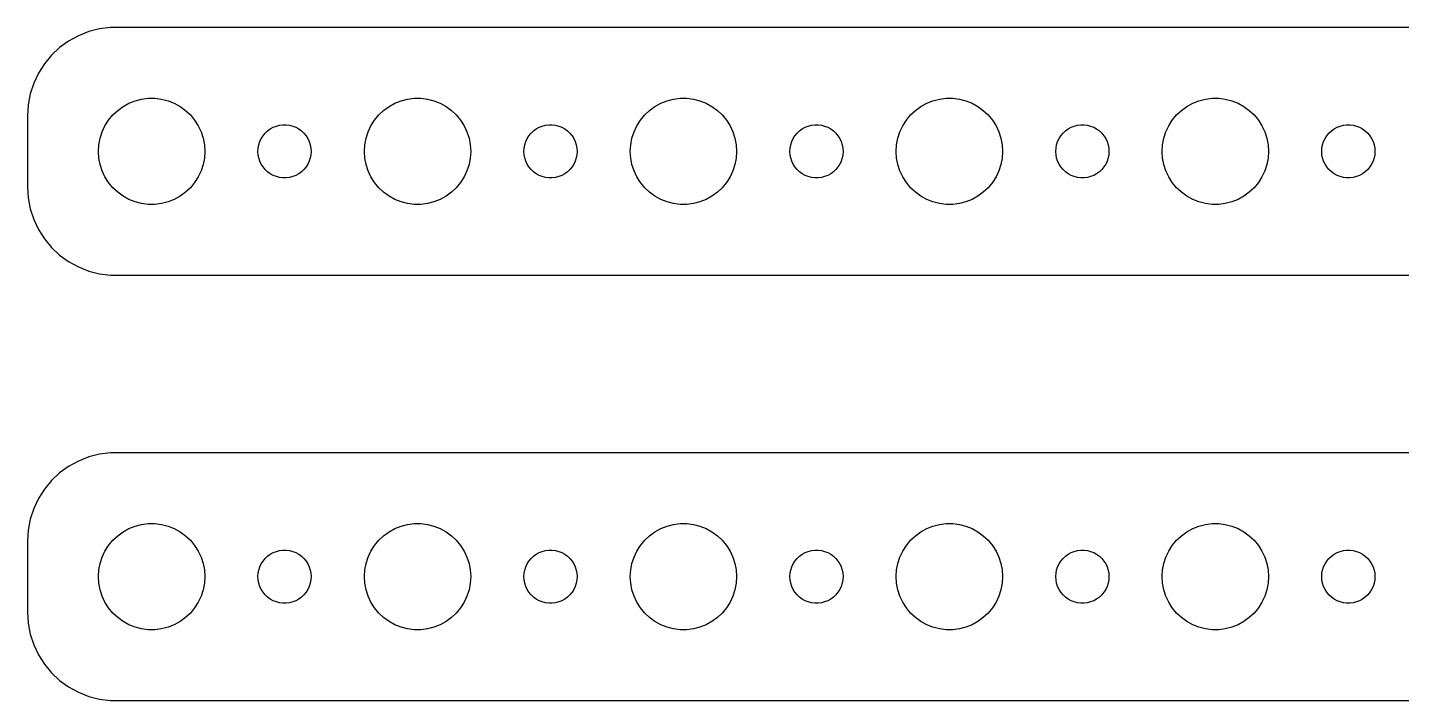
# Model space of a CAD drawing. Header units: metres. Extents: x -82 to 82, y 65 to 151.
# Drawn here: x -82 to -4.5, y 65 to 103 of the extents above; entities that cross this region are included whole.
import ezdxf

# ---------------------------------------------------------------- set-up
doc = ezdxf.new("R2010")
doc.units = ezdxf.units.M

msp = doc.modelspace()

# ---------------------------------------------------------------- linework, layer by layer
for p, q in [((-79.1289, 102.524), (-79.6791, 102.222)), ((-78.5451, 102.755), (-79.1289, 102.524)), ((-77.9369, 102.911), (-78.5451, 102.755)), ((-77.3139, 102.99), (-77.9369, 102.911)), ((77.3139, 102.99), (-77.3139, 102.99)), ((-80.1871, 101.853), (-80.6448, 101.423)), ((-79.6791, 102.222), (-80.1871, 101.853)), ((-81.0451, 100.939), (-81.3815, 100.409)), ((-80.6448, 101.423), (-81.0451, 100.939)), ((-81.3815, 100.409), (-81.6489, 99.8406)), ((-81.8429, 99.2434), (-81.9606, 98.6267)), ((-81.6489, 99.8406), (-81.8429, 99.2434)), ((-81.9606, 98.6267), (-82, 98)), ((-76.9123, 98.3115), (-76.6075, 98.533)), ((-76.6075, 98.533), (-76.2773, 98.7145)), ((-76.2773, 98.7145), (-75.927, 98.8532)), ((-75.927, 98.8532), (-75.5621, 98.9469)), ((-75.5621, 98.9469), (-75.1884, 98.9941)), ((-75.1884, 98.9941), (-74.8116, 98.9941)), ((-74.8116, 98.9941), (-74.4379, 98.9469)), ((-74.4379, 98.9469), (-74.073, 98.8532)), ((-74.073, 98.8532), (-73.7227, 98.7145)), ((-73.7227, 98.7145), (-73.3925, 98.533)), ((-73.3925, 98.533), (-73.0877, 98.3115)), ((-61.9123, 98.3115), (-61.6075, 98.533)), ((-61.6075, 98.533), (-61.2773, 98.7145)), ((-61.2773, 98.7145), (-60.927, 98.8532)), ((-60.927, 98.8532), (-60.5621, 98.9469)), ((-60.5621, 98.9469), (-60.1884, 98.9941)), ((-60.1884, 98.9941), (-59.8116, 98.9941)), ((-59.8116, 98.9941), (-59.4379, 98.9469)), ((-59.4379, 98.9469), (-59.0729, 98.8532)), ((-59.0729, 98.8532), (-58.7227, 98.7145)), ((-58.7227, 98.7145), (-58.3925, 98.533)), ((-58.3925, 98.533), (-58.0877, 98.3115)), ((-46.9123, 98.3115), (-46.6075, 98.533)), ((-46.6075, 98.533), (-46.2773, 98.7145)), ((-46.2773, 98.7145), (-45.927, 98.8532)), ((-45.927, 98.8532), (-45.5621, 98.9469)), ((-45.5621, 98.9469), (-45.1884, 98.9941)), ((-45.1884, 98.9941), (-44.8116, 98.9941)), ((-44.8116, 98.9941), (-44.4379, 98.9469)), ((-44.4379, 98.9469), (-44.0729, 98.8532)), ((-44.0729, 98.8532), (-43.7227, 98.7145)), ((-43.7227, 98.7145), (-43.3925, 98.533)), ((-43.3925, 98.533), (-43.0877, 98.3115)), ((-31.9123, 98.3115), (-31.6075, 98.533)), ((-31.6075, 98.533), (-31.2773, 98.7145)), ((-31.2773, 98.7145), (-30.927, 98.8532)), ((-30.927, 98.8532), (-30.5621, 98.9469)), ((-30.5621, 98.9469), (-30.1884, 98.9941)), ((-30.1884, 98.9941), (-29.8116, 98.9941)), ((-29.8116, 98.9941), (-29.4379, 98.9469)), ((-29.4379, 98.9469), (-29.0729, 98.8532)), ((-29.0729, 98.8532), (-28.7227, 98.7145)), ((-28.7227, 98.7145), (-28.3925, 98.533)), ((-28.3925, 98.533), (-28.0877, 98.3115)), ((-16.9123, 98.3115), (-16.6075, 98.533)), ((-16.6075, 98.533), (-16.2773, 98.7145)), ((-16.2773, 98.7145), (-15.927, 98.8532)), ((-15.927, 98.8532), (-15.5621, 98.9469)), ((-15.5621, 98.9469), (-15.1884, 98.9941)), ((-15.1884, 98.9941), (-14.8116, 98.9941)), ((-14.8116, 98.9941), (-14.4379, 98.9469)), ((-14.4379, 98.9469), (-14.0729, 98.8532)), ((-14.0729, 98.8532), (-13.7227, 98.7145)), ((-13.7227, 98.7145), (-13.3925, 98.533)), ((-13.3925, 98.533), (-13.0877, 98.3115)), ((-82, 98), (-82, 94)), ((-77.6289, 97.4453), (-77.427, 97.7634)), ((-77.427, 97.7634), (-77.1869, 98.0536)), ((-77.1869, 98.0536), (-76.9123, 98.3115)), ((-73.0877, 98.3115), (-72.8131, 98.0536)), ((-72.8131, 98.0536), (-72.573, 97.7634)), ((-72.573, 97.7634), (-72.3711, 97.4453)), ((-62.6289, 97.4453), (-62.427, 97.7634)), ((-62.427, 97.7634), (-62.1869, 98.0536)), ((-62.1869, 98.0536), (-61.9123, 98.3115)), ((-58.0877, 98.3115), (-57.8131, 98.0536)), ((-57.8131, 98.0536), (-57.5729, 97.7634)), ((-57.5729, 97.7634), (-57.3711, 97.4453)), ((-47.6289, 97.4453), (-47.427, 97.7634)), ((-47.427, 97.7634), (-47.1869, 98.0536)), ((-47.1869, 98.0536), (-46.9123, 98.3115)), ((-43.0877, 98.3115), (-42.8131, 98.0536)), ((-42.8131, 98.0536), (-42.5729, 97.7634)), ((-42.5729, 97.7634), (-42.3711, 97.4453)), ((-32.6289, 97.4453), (-32.427, 97.7634)), ((-32.427, 97.7634), (-32.1869, 98.0536)), ((-32.1869, 98.0536), (-31.9123, 98.3115)), ((-28.0877, 98.3115), (-27.8131, 98.0536)), ((-27.8131, 98.0536), (-27.5729, 97.7634)), ((-27.5729, 97.7634), (-27.3711, 97.4453)), ((-17.6289, 97.4453), (-17.427, 97.7634)), ((-17.427, 97.7634), (-17.1869, 98.0536)), ((-17.1869, 98.0536), (-16.9123, 98.3115)), ((-13.0877, 98.3115), (-12.8131, 98.0536)), ((-12.8131, 98.0536), (-12.5729, 97.7634)), ((-12.5729, 97.7634), (-12.3711, 97.4453)), ((-77.9057, 96.7461), (-77.7893, 97.1044)), ((-77.7893, 97.1044), (-77.6289, 97.4453)), ((-72.3711, 97.4453), (-72.2107, 97.1044)), ((-72.2107, 97.1044), (-72.0943, 96.7461)), ((-68.8145, 96.7226), (-68.7135, 96.8817)), ((-68.7135, 96.8817), (-68.5934, 97.0268)), ((-68.5934, 97.0268), (-68.4561, 97.1558)), ((-68.4561, 97.1558), (-68.3037, 97.2665)), ((-68.3037, 97.2665), (-68.1387, 97.3572)), ((-68.1387, 97.3572), (-67.9635, 97.4266)), ((-67.9635, 97.4266), (-67.7811, 97.4734)), ((-67.7811, 97.4734), (-67.5942, 97.497)), ((-67.5942, 97.497), (-67.4058, 97.497)), ((-67.4058, 97.497), (-67.2189, 97.4734)), ((-67.2189, 97.4734), (-67.0365, 97.4266)), ((-67.0365, 97.4266), (-66.8613, 97.3572)), ((-66.8613, 97.3572), (-66.6963, 97.2665)), ((-66.6963, 97.2665), (-66.5439, 97.1558)), ((-66.5439, 97.1558), (-66.4065, 97.0268)), ((-66.4065, 97.0268), (-66.2865, 96.8817)), ((-66.2865, 96.8817), (-66.1855, 96.7226)), ((-62.9057, 96.7461), (-62.7893, 97.1044)), ((-62.7893, 97.1044), (-62.6289, 97.4453)), ((-57.3711, 97.4453), (-57.2107, 97.1044)), ((-57.2107, 97.1044), (-57.0942, 96.7461)), ((-53.8145, 96.7226), (-53.7135, 96.8817)), ((-53.7135, 96.8817), (-53.5934, 97.0268)), ((-53.5934, 97.0268), (-53.4561, 97.1558)), ((-53.4561, 97.1558), (-53.3037, 97.2665)), ((-53.3037, 97.2665), (-53.1387, 97.3572)), ((-53.1387, 97.3572), (-52.9635, 97.4266)), ((-52.9635, 97.4266), (-52.7811, 97.4734)), ((-52.7811, 97.4734), (-52.5942, 97.497)), ((-52.5942, 97.497), (-52.4058, 97.497)), ((-52.4058, 97.497), (-52.2189, 97.4734)), ((-52.2189, 97.4734), (-52.0365, 97.4266)), ((-52.0365, 97.4266), (-51.8613, 97.3572)), ((-51.8613, 97.3572), (-51.6963, 97.2665)), ((-51.6963, 97.2665), (-51.5439, 97.1558)), ((-51.5439, 97.1558), (-51.4065, 97.0268)), ((-51.4065, 97.0268), (-51.2865, 96.8817)), ((-51.2865, 96.8817), (-51.1855, 96.7226)), ((-47.9057, 96.7461), (-47.7893, 97.1044)), ((-47.7893, 97.1044), (-47.6289, 97.4453)), ((-42.3711, 97.4453), (-42.2107, 97.1044)), ((-42.2107, 97.1044), (-42.0942, 96.7461)), ((-38.8145, 96.7226), (-38.7135, 96.8817)), ((-38.7135, 96.8817), (-38.5934, 97.0268)), ((-38.5934, 97.0268), (-38.4561, 97.1558)), ((-38.4561, 97.1558), (-38.3037, 97.2665)), ((-38.3037, 97.2665), (-38.1387, 97.3572)), ((-38.1387, 97.3572), (-37.9635, 97.4266)), ((-37.9635, 97.4266), (-37.7811, 97.4734)), ((-37.7811, 97.4734), (-37.5942, 97.497)), ((-37.5942, 97.497), (-37.4058, 97.497)), ((-37.4058, 97.497), (-37.2189, 97.4734)), ((-37.2189, 97.4734), (-37.0365, 97.4266)), ((-37.0365, 97.4266), (-36.8613, 97.3572)), ((-36.8613, 97.3572), (-36.6963, 97.2665)), ((-36.6963, 97.2665), (-36.5439, 97.1558)), ((-36.5439, 97.1558), (-36.4065, 97.0268)), ((-36.4065, 97.0268), (-36.2865, 96.8817)), ((-36.2865, 96.8817), (-36.1855, 96.7226)), ((-32.9057, 96.7461), (-32.7893, 97.1044)), ((-32.7893, 97.1044), (-32.6289, 97.4453)), ((-27.3711, 97.4453), (-27.2107, 97.1044)), ((-27.2107, 97.1044), (-27.0942, 96.7461)), ((-23.8145, 96.7226), (-23.7135, 96.8817)), ((-23.7135, 96.8817), (-23.5934, 97.0268)), ((-23.5934, 97.0268), (-23.4561, 97.1558)), ((-23.4561, 97.1558), (-23.3037, 97.2665)), ((-23.3037, 97.2665), (-23.1387, 97.3572)), ((-23.1387, 97.3572), (-22.9635, 97.4266)), ((-22.9635, 97.4266), (-22.7811, 97.4734)), ((-22.7811, 97.4734), (-22.5942, 97.497)), ((-22.5942, 97.497), (-22.4058, 97.497)), ((-22.4058, 97.497), (-22.2189, 97.4734)), ((-22.2189, 97.4734), (-22.0365, 97.4266)), ((-22.0365, 97.4266), (-21.8613, 97.3572)), ((-21.8613, 97.3572), (-21.6963, 97.2665)), ((-21.6963, 97.2665), (-21.5439, 97.1558)), ((-21.5439, 97.1558), (-21.4065, 97.0268)), ((-21.4065, 97.0268), (-21.2865, 96.8817)), ((-21.2865, 96.8817), (-21.1855, 96.7226)), ((-17.9057, 96.7461), (-17.7893, 97.1044)), ((-17.7893, 97.1044), (-17.6289, 97.4453)), ((-12.3711, 97.4453), (-12.2107, 97.1044)), ((-12.2107, 97.1044), (-12.0942, 96.7461)), ((-8.81445, 96.7226), (-8.71352, 96.8817)), ((-8.71352, 96.8817), (-8.59344, 97.0268)), ((-8.59344, 97.0268), (-8.45613, 97.1558)), ((-8.45613, 97.1558), (-8.30373, 97.2665)), ((-8.30373, 97.2665), (-8.13866, 97.3572)), ((-8.13866, 97.3572), (-7.96352, 97.4266)), ((-7.96352, 97.4266), (-7.78107, 97.4734)), ((-7.78107, 97.4734), (-7.59418, 97.497)), ((-7.59418, 97.497), (-7.40581, 97.497)), ((-7.40581, 97.497), (-7.21892, 97.4734)), ((-7.21892, 97.4734), (-7.03647, 97.4266)), ((-7.03647, 97.4266), (-6.86133, 97.3572)), ((-6.86133, 97.3572), (-6.69626, 97.2665)), ((-6.69626, 97.2665), (-6.54385, 97.1558)), ((-6.54385, 97.1558), (-6.40654, 97.0268)), ((-6.40654, 97.0268), (-6.28647, 96.8817)), ((-6.28647, 96.8817), (-6.18553, 96.7226)), ((-78, 96), (-77.9763, 96.376)), ((-77.9763, 96.376), (-77.9057, 96.7461)), ((-72.0943, 96.7461), (-72.0237, 96.376)), ((-72.0237, 96.376), (-72, 96)), ((-69, 96), (-68.9882, 96.188)), ((-68.9882, 96.188), (-68.9529, 96.373)), ((-68.9529, 96.373), (-68.8947, 96.5522)), ((-68.8947, 96.5522), (-68.8145, 96.7226)), ((-66.1855, 96.7226), (-66.1053, 96.5522)), ((-66.1053, 96.5522), (-66.0471, 96.373)), ((-66.0471, 96.373), (-66.0118, 96.188)), ((-66.0118, 96.188), (-66, 96)), ((-63, 96), (-62.9763, 96.376)), ((-62.9763, 96.376), (-62.9057, 96.7461)), ((-57.0942, 96.7461), (-57.0237, 96.376)), ((-57.0237, 96.376), (-57, 96)), ((-54, 96), (-53.9882, 96.188)), ((-53.9882, 96.188), (-53.9529, 96.373)), ((-53.9529, 96.373), (-53.8947, 96.5522)), ((-53.8947, 96.5522), (-53.8145, 96.7226)), ((-51.1855, 96.7226), (-51.1053, 96.5522)), ((-51.1053, 96.5522), (-51.0471, 96.373)), ((-51.0471, 96.373), (-51.0118, 96.188)), ((-51.0118, 96.188), (-51, 96)), ((-48, 96), (-47.9763, 96.376)), ((-47.9763, 96.376), (-47.9057, 96.7461)), ((-42.0942, 96.7461), (-42.0237, 96.376)), ((-42.0237, 96.376), (-42, 96)), ((-39, 96), (-38.9882, 96.188)), ((-38.9882, 96.188), (-38.9529, 96.373)), ((-38.9529, 96.373), (-38.8947, 96.5522)), ((-38.8947, 96.5522), (-38.8145, 96.7226)), ((-36.1855, 96.7226), (-36.1053, 96.5522)), ((-36.1053, 96.5522), (-36.0471, 96.373)), ((-36.0471, 96.373), (-36.0118, 96.188)), ((-36.0118, 96.188), (-36, 96)), ((-33, 96), (-32.9763, 96.376)), ((-32.9763, 96.376), (-32.9057, 96.7461)), ((-27.0942, 96.7461), (-27.0237, 96.376)), ((-27.0237, 96.376), (-27, 96)), ((-24, 96), (-23.9882, 96.188)), ((-23.9882, 96.188), (-23.9529, 96.373)), ((-23.9529, 96.373), (-23.8947, 96.5522)), ((-23.8947, 96.5522), (-23.8145, 96.7226)), ((-21.1855, 96.7226), (-21.1053, 96.5522)), ((-21.1053, 96.5522), (-21.0471, 96.373)), ((-21.0471, 96.373), (-21.0118, 96.188)), ((-21.0118, 96.188), (-21, 96)), ((-18, 96), (-17.9763, 96.376)), ((-17.9763, 96.376), (-17.9057, 96.7461)), ((-12.0942, 96.7461), (-12.0237, 96.376)), ((-12.0237, 96.376), (-12, 96)), ((-9, 96), (-8.98816, 96.188)), ((-8.98816, 96.188), (-8.95287, 96.373)), ((-8.95287, 96.373), (-8.89465, 96.5522)), ((-8.89465, 96.5522), (-8.81445, 96.7226)), ((-6.18553, 96.7226), (-6.10533, 96.5522)), ((-6.10533, 96.5522), (-6.04712, 96.373)), ((-6.04712, 96.373), (-6.01183, 96.188)), ((-6.01183, 96.188), (-6, 96)), ((-77.9763, 95.624), (-78, 96)), ((-77.9057, 95.2539), (-77.9763, 95.624)), ((-72.0237, 95.624), (-72.0943, 95.2539)), ((-72, 96), (-72.0237, 95.624)), ((-68.9882, 95.812), (-69, 96)), ((-68.9529, 95.627), (-68.9882, 95.812)), ((-68.8947, 95.4478), (-68.9529, 95.627)), ((-68.8145, 95.2774), (-68.8947, 95.4478)), ((-66.1053, 95.4478), (-66.1855, 95.2774)), ((-66.0471, 95.627), (-66.1053, 95.4478)), ((-66.0118, 95.812), (-66.0471, 95.627)), ((-66, 96), (-66.0118, 95.812)), ((-62.9763, 95.624), (-63, 96)), ((-62.9057, 95.2539), (-62.9763, 95.624)), ((-57.0237, 95.624), (-57.0942, 95.2539)), ((-57, 96), (-57.0237, 95.624)), ((-53.9882, 95.812), (-54, 96)), ((-53.9529, 95.627), (-53.9882, 95.812)), ((-53.8947, 95.4478), (-53.9529, 95.627)), ((-53.8145, 95.2774), (-53.8947, 95.4478)), ((-51.1053, 95.4478), (-51.1855, 95.2774)), ((-51.0471, 95.627), (-51.1053, 95.4478)), ((-51.0118, 95.812), (-51.0471, 95.627)), ((-51, 96), (-51.0118, 95.812)), ((-47.9763, 95.624), (-48, 96)), ((-47.9057, 95.2539), (-47.9763, 95.624)), ((-42.0237, 95.624), (-42.0942, 95.2539)), ((-42, 96), (-42.0237, 95.624)), ((-38.9882, 95.812), (-39, 96)), ((-38.9529, 95.627), (-38.9882, 95.812)), ((-38.8947, 95.4478), (-38.9529, 95.627)), ((-38.8145, 95.2774), (-38.8947, 95.4478)), ((-36.1053, 95.4478), (-36.1855, 95.2774)), ((-36.0471, 95.627), (-36.1053, 95.4478)), ((-36.0118, 95.812), (-36.0471, 95.627)), ((-36, 96), (-36.0118, 95.812)), ((-32.9763, 95.624), (-33, 96)), ((-32.9057, 95.2539), (-32.9763, 95.624)), ((-27.0237, 95.624), (-27.0942, 95.2539)), ((-27, 96), (-27.0237, 95.624)), ((-23.9882, 95.812), (-24, 96)), ((-23.9529, 95.627), (-23.9882, 95.812)), ((-23.8947, 95.4478), (-23.9529, 95.627)), ((-23.8145, 95.2774), (-23.8947, 95.4478)), ((-21.1053, 95.4478), (-21.1855, 95.2774)), ((-21.0471, 95.627), (-21.1053, 95.4478)), ((-21.0118, 95.812), (-21.0471, 95.627)), ((-21, 96), (-21.0118, 95.812)), ((-17.9763, 95.624), (-18, 96)), ((-17.9057, 95.2539), (-17.9763, 95.624)), ((-12.0237, 95.624), (-12.0942, 95.2539)), ((-12, 96), (-12.0237, 95.624)), ((-8.98816, 95.812), (-9, 96)), ((-8.95287, 95.627), (-8.98816, 95.812)), ((-8.89465, 95.4478), (-8.95287, 95.627)), ((-8.81445, 95.2774), (-8.89465, 95.4478)), ((-6.10533, 95.4478), (-6.18553, 95.2774)), ((-6.04712, 95.627), (-6.10533, 95.4478)), ((-6.01183, 95.812), (-6.04712, 95.627)), ((-6, 96), (-6.01183, 95.812)), ((-77.7893, 94.8956), (-77.9057, 95.2539)), ((-77.6289, 94.5547), (-77.7893, 94.8956)), ((-77.427, 94.2366), (-77.6289, 94.5547)), ((-72.3711, 94.5547), (-72.573, 94.2366)), ((-72.2107, 94.8956), (-72.3711, 94.5547)), ((-72.0943, 95.2539), (-72.2107, 94.8956)), ((-68.7135, 95.1183), (-68.8145, 95.2774)), ((-68.5934, 94.9732), (-68.7135, 95.1183)), ((-68.4561, 94.8442), (-68.5934, 94.9732)), ((-68.3037, 94.7335), (-68.4561, 94.8442)), ((-68.1387, 94.6428), (-68.3037, 94.7335)), ((-67.9635, 94.5734), (-68.1387, 94.6428)), ((-67.7811, 94.5266), (-67.9635, 94.5734)), ((-67.0365, 94.5734), (-67.2189, 94.5266)), ((-66.8613, 94.6428), (-67.0365, 94.5734)), ((-66.6963, 94.7335), (-66.8613, 94.6428)), ((-66.5439, 94.8442), (-66.6963, 94.7335)), ((-66.4065, 94.9732), (-66.5439, 94.8442)), ((-66.2865, 95.1183), (-66.4065, 94.9732)), ((-66.1855, 95.2774), (-66.2865, 95.1183)), ((-62.7893, 94.8956), (-62.9057, 95.2539)), ((-62.6289, 94.5547), (-62.7893, 94.8956)), ((-62.427, 94.2366), (-62.6289, 94.5547)), ((-57.3711, 94.5547), (-57.5729, 94.2366)), ((-57.2107, 94.8956), (-57.3711, 94.5547)), ((-57.0942, 95.2539), (-57.2107, 94.8956)), ((-53.7135, 95.1183), (-53.8145, 95.2774)), ((-53.5934, 94.9732), (-53.7135, 95.1183)), ((-53.4561, 94.8442), (-53.5934, 94.9732)), ((-53.3037, 94.7335), (-53.4561, 94.8442)), ((-53.1387, 94.6428), (-53.3037, 94.7335)), ((-52.9635, 94.5734), (-53.1387, 94.6428)), ((-52.7811, 94.5266), (-52.9635, 94.5734)), ((-52.0365, 94.5734), (-52.2189, 94.5266)), ((-51.8613, 94.6428), (-52.0365, 94.5734)), ((-51.6963, 94.7335), (-51.8613, 94.6428)), ((-51.5439, 94.8442), (-51.6963, 94.7335)), ((-51.4065, 94.9732), (-51.5439, 94.8442)), ((-51.2865, 95.1183), (-51.4065, 94.9732)), ((-51.1855, 95.2774), (-51.2865, 95.1183)), ((-47.7893, 94.8956), (-47.9057, 95.2539)), ((-47.6289, 94.5547), (-47.7893, 94.8956)), ((-47.427, 94.2366), (-47.6289, 94.5547)), ((-42.3711, 94.5547), (-42.5729, 94.2366)), ((-42.2107, 94.8956), (-42.3711, 94.5547)), ((-42.0942, 95.2539), (-42.2107, 94.8956)), ((-38.7135, 95.1183), (-38.8145, 95.2774)), ((-38.5934, 94.9732), (-38.7135, 95.1183)), ((-38.4561, 94.8442), (-38.5934, 94.9732)), ((-38.3037, 94.7335), (-38.4561, 94.8442)), ((-38.1387, 94.6428), (-38.3037, 94.7335)), ((-37.9635, 94.5734), (-38.1387, 94.6428)), ((-37.7811, 94.5266), (-37.9635, 94.5734)), ((-37.0365, 94.5734), (-37.2189, 94.5266)), ((-36.8613, 94.6428), (-37.0365, 94.5734)), ((-36.6963, 94.7335), (-36.8613, 94.6428)), ((-36.5439, 94.8442), (-36.6963, 94.7335)), ((-36.4065, 94.9732), (-36.5439, 94.8442)), ((-36.2865, 95.1183), (-36.4065, 94.9732)), ((-36.1855, 95.2774), (-36.2865, 95.1183)), ((-32.7893, 94.8956), (-32.9057, 95.2539)), ((-32.6289, 94.5547), (-32.7893, 94.8956)), ((-32.427, 94.2366), (-32.6289, 94.5547)), ((-27.3711, 94.5547), (-27.5729, 94.2366)), ((-27.2107, 94.8956), (-27.3711, 94.5547)), ((-27.0942, 95.2539), (-27.2107, 94.8956)), ((-23.7135, 95.1183), (-23.8145, 95.2774)), ((-23.5934, 94.9732), (-23.7135, 95.1183)), ((-23.4561, 94.8442), (-23.5934, 94.9732)), ((-23.3037, 94.7335), (-23.4561, 94.8442)), ((-23.1387, 94.6428), (-23.3037, 94.7335)), ((-22.9635, 94.5734), (-23.1387, 94.6428)), ((-22.7811, 94.5266), (-22.9635, 94.5734)), ((-22.0365, 94.5734), (-22.2189, 94.5266)), ((-21.8613, 94.6428), (-22.0365, 94.5734)), ((-21.6963, 94.7335), (-21.8613, 94.6428)), ((-21.5439, 94.8442), (-21.6963, 94.7335)), ((-21.4065, 94.9732), (-21.5439, 94.8442)), ((-21.2865, 95.1183), (-21.4065, 94.9732)), ((-21.1855, 95.2774), (-21.2865, 95.1183)), ((-17.7893, 94.8956), (-17.9057, 95.2539)), ((-17.6289, 94.5547), (-17.7893, 94.8956)), ((-17.427, 94.2366), (-17.6289, 94.5547)), ((-12.3711, 94.5547), (-12.5729, 94.2366)), ((-12.2107, 94.8956), (-12.3711, 94.5547)), ((-12.0942, 95.2539), (-12.2107, 94.8956)), ((-8.71352, 95.1183), (-8.81445, 95.2774)), ((-8.59344, 94.9732), (-8.71352, 95.1183)), ((-8.45613, 94.8442), (-8.59344, 94.9732)), ((-8.30373, 94.7335), (-8.45613, 94.8442)), ((-8.13866, 94.6428), (-8.30373, 94.7335)), ((-7.96352, 94.5734), (-8.13866, 94.6428)), ((-7.78107, 94.5266), (-7.96352, 94.5734)), ((-7.03647, 94.5734), (-7.21892, 94.5266)), ((-6.86133, 94.6428), (-7.03647, 94.5734)), ((-6.69626, 94.7335), (-6.86133, 94.6428)), ((-6.54385, 94.8442), (-6.69626, 94.7335)), ((-6.40654, 94.9732), (-6.54385, 94.8442)), ((-6.28647, 95.1183), (-6.40654, 94.9732)), ((-6.18553, 95.2774), (-6.28647, 95.1183)), ((-82, 94), (-81.9606, 93.3733)), ((-77.1869, 93.9464), (-77.427, 94.2366)), ((-76.9123, 93.6885), (-77.1869, 93.9464)), ((-72.8131, 93.9464), (-73.0877, 93.6885)), ((-72.573, 94.2366), (-72.8131, 93.9464)), ((-67.5942, 94.503), (-67.7811, 94.5266)), ((-67.4058, 94.503), (-67.5942, 94.503)), ((-67.2189, 94.5266), (-67.4058, 94.503)), ((-62.1869, 93.9464), (-62.427, 94.2366)), ((-61.9123, 93.6885), (-62.1869, 93.9464)), ((-57.8131, 93.9464), (-58.0877, 93.6885)), ((-57.5729, 94.2366), (-57.8131, 93.9464)), ((-52.5942, 94.503), (-52.7811, 94.5266)), ((-52.4058, 94.503), (-52.5942, 94.503)), ((-52.2189, 94.5266), (-52.4058, 94.503)), ((-47.1869, 93.9464), (-47.427, 94.2366)), ((-46.9123, 93.6885), (-47.1869, 93.9464)), ((-42.8131, 93.9464), (-43.0877, 93.6885)), ((-42.5729, 94.2366), (-42.8131, 93.9464)), ((-37.5942, 94.503), (-37.7811, 94.5266)), ((-37.4058, 94.503), (-37.5942, 94.503)), ((-37.2189, 94.5266), (-37.4058, 94.503)), ((-32.1869, 93.9464), (-32.427, 94.2366)), ((-31.9123, 93.6885), (-32.1869, 93.9464)), ((-27.8131, 93.9464), (-28.0877, 93.6885)), ((-27.5729, 94.2366), (-27.8131, 93.9464)), ((-22.5942, 94.503), (-22.7811, 94.5266)), ((-22.4058, 94.503), (-22.5942, 94.503)), ((-22.2189, 94.5266), (-22.4058, 94.503)), ((-17.1869, 93.9464), (-17.427, 94.2366)), ((-16.9123, 93.6885), (-17.1869, 93.9464)), ((-12.8131, 93.9464), (-13.0877, 93.6885)), ((-12.5729, 94.2366), (-12.8131, 93.9464)), ((-7.59418, 94.503), (-7.78107, 94.5266)), ((-7.40581, 94.503), (-7.59418, 94.503)), ((-7.21892, 94.5266), (-7.40581, 94.503)), ((-81.9606, 93.3733), (-81.8429, 92.7566)), ((-76.6075, 93.467), (-76.9123, 93.6885)), ((-76.2773, 93.2855), (-76.6075, 93.467)), ((-75.927, 93.1468), (-76.2773, 93.2855)), ((-75.5621, 93.0531), (-75.927, 93.1468)), ((-75.1884, 93.0059), (-75.5621, 93.0531)), ((-74.8116, 93.0059), (-75.1884, 93.0059)), ((-74.4379, 93.0531), (-74.8116, 93.0059)), ((-74.073, 93.1468), (-74.4379, 93.0531)), ((-73.7227, 93.2855), (-74.073, 93.1468)), ((-73.3925, 93.467), (-73.7227, 93.2855)), ((-73.0877, 93.6885), (-73.3925, 93.467)), ((-61.6075, 93.467), (-61.9123, 93.6885)), ((-61.2773, 93.2855), (-61.6075, 93.467)), ((-60.927, 93.1468), (-61.2773, 93.2855)), ((-60.5621, 93.0531), (-60.927, 93.1468)), ((-60.1884, 93.0059), (-60.5621, 93.0531)), ((-59.8116, 93.0059), (-60.1884, 93.0059)), ((-59.4379, 93.0531), (-59.8116, 93.0059)), ((-59.0729, 93.1468), (-59.4379, 93.0531)), ((-58.7227, 93.2855), (-59.0729, 93.1468)), ((-58.3925, 93.467), (-58.7227, 93.2855)), ((-58.0877, 93.6885), (-58.3925, 93.467)), ((-46.6075, 93.467), (-46.9123, 93.6885)), ((-46.2773, 93.2855), (-46.6075, 93.467)), ((-45.927, 93.1468), (-46.2773, 93.2855)), ((-45.5621, 93.0531), (-45.927, 93.1468)), ((-45.1884, 93.0059), (-45.5621, 93.0531)), ((-44.8116, 93.0059), (-45.1884, 93.0059)), ((-44.4379, 93.0531), (-44.8116, 93.0059)), ((-44.0729, 93.1468), (-44.4379, 93.0531)), ((-43.7227, 93.2855), (-44.0729, 93.1468)), ((-43.3925, 93.467), (-43.7227, 93.2855)), ((-43.0877, 93.6885), (-43.3925, 93.467)), ((-31.6075, 93.467), (-31.9123, 93.6885)), ((-31.2773, 93.2855), (-31.6075, 93.467)), ((-30.927, 93.1468), (-31.2773, 93.2855)), ((-30.5621, 93.0531), (-30.927, 93.1468)), ((-30.1884, 93.0059), (-30.5621, 93.0531)), ((-29.8116, 93.0059), (-30.1884, 93.0059)), ((-29.4379, 93.0531), (-29.8116, 93.0059)), ((-29.0729, 93.1468), (-29.4379, 93.0531)), ((-28.7227, 93.2855), (-29.0729, 93.1468)), ((-28.3925, 93.467), (-28.7227, 93.2855)), ((-28.0877, 93.6885), (-28.3925, 93.467)), ((-16.6075, 93.467), (-16.9123, 93.6885)), ((-16.2773, 93.2855), (-16.6075, 93.467)), ((-15.927, 93.1468), (-16.2773, 93.2855)), ((-15.5621, 93.0531), (-15.927, 93.1468)), ((-15.1884, 93.0059), (-15.5621, 93.0531)), ((-14.8116, 93.0059), (-15.1884, 93.0059)), ((-14.4379, 93.0531), (-14.8116, 93.0059)), ((-14.0729, 93.1468), (-14.4379, 93.0531)), ((-13.7227, 93.2855), (-14.0729, 93.1468)), ((-13.3925, 93.467), (-13.7227, 93.2855)), ((-13.0877, 93.6885), (-13.3925, 93.467)), ((-81.8429, 92.7566), (-81.6489, 92.1594)), ((-81.6489, 92.1594), (-81.3815, 91.5912)), ((-81.3815, 91.5912), (-81.0451, 91.0611)), ((-81.0451, 91.0611), (-80.6448, 90.5773)), ((-80.6448, 90.5773), (-80.1871, 90.1474)), ((-80.1871, 90.1474), (-79.6791, 89.7784)), ((-79.6791, 89.7784), (-79.1289, 89.4759)), ((-79.1289, 89.4759), (-78.5451, 89.2447)), ((-78.5451, 89.2447), (-77.9369, 89.0886)), ((-77.9369, 89.0886), (-77.3139, 89.0099)), ((-77.3139, 89.0099), (77.3139, 89.0099)), ((-79.1289, 78.5241), (-79.6791, 78.2216)), ((-78.5451, 78.7553), (-79.1289, 78.5241)), ((-77.9369, 78.9114), (-78.5451, 78.7553)), ((-77.3139, 78.9901), (-77.9369, 78.9114)), ((77.3139, 78.9901), (-77.3139, 78.9901)), ((-80.1871, 77.8526), (-80.6448, 77.4227)), ((-79.6791, 78.2216), (-80.1871, 77.8526)), ((-81.0451, 76.9389), (-81.3815, 76.4088)), ((-80.6448, 77.4227), (-81.0451, 76.9389)), ((-81.3815, 76.4088), (-81.6489, 75.8406)), ((-81.8429, 75.2434), (-81.9606, 74.6267)), ((-81.6489, 75.8406), (-81.8429, 75.2434)), ((-81.9606, 74.6267), (-82, 74)), ((-76.9123, 74.3115), (-76.6075, 74.533)), ((-76.6075, 74.533), (-76.2773, 74.7145)), ((-76.2773, 74.7145), (-75.927, 74.8532)), ((-75.927, 74.8532), (-75.5621, 74.9469)), ((-75.5621, 74.9469), (-75.1884, 74.9941)), ((-75.1884, 74.9941), (-74.8116, 74.9941)), ((-74.8116, 74.9941), (-74.4379, 74.9469)), ((-74.4379, 74.9469), (-74.073, 74.8532)), ((-74.073, 74.8532), (-73.7227, 74.7145)), ((-73.7227, 74.7145), (-73.3925, 74.533)), ((-73.3925, 74.533), (-73.0877, 74.3115)), ((-61.9123, 74.3115), (-61.6075, 74.533)), ((-61.6075, 74.533), (-61.2773, 74.7145)), ((-61.2773, 74.7145), (-60.927, 74.8532)), ((-60.927, 74.8532), (-60.5621, 74.9469)), ((-60.5621, 74.9469), (-60.1884, 74.9941)), ((-60.1884, 74.9941), (-59.8116, 74.9941)), ((-59.8116, 74.9941), (-59.4379, 74.9469)), ((-59.4379, 74.9469), (-59.0729, 74.8532)), ((-59.0729, 74.8532), (-58.7227, 74.7145)), ((-58.7227, 74.7145), (-58.3925, 74.533)), ((-58.3925, 74.533), (-58.0877, 74.3115)), ((-46.9123, 74.3115), (-46.6075, 74.533)), ((-46.6075, 74.533), (-46.2773, 74.7145)), ((-46.2773, 74.7145), (-45.927, 74.8532)), ((-45.927, 74.8532), (-45.5621, 74.9469)), ((-45.5621, 74.9469), (-45.1884, 74.9941)), ((-45.1884, 74.9941), (-44.8116, 74.9941)), ((-44.8116, 74.9941), (-44.4379, 74.9469)), ((-44.4379, 74.9469), (-44.0729, 74.8532)), ((-44.0729, 74.8532), (-43.7227, 74.7145)), ((-43.7227, 74.7145), (-43.3925, 74.533)), ((-43.3925, 74.533), (-43.0877, 74.3115)), ((-31.9123, 74.3115), (-31.6075, 74.533)), ((-31.6075, 74.533), (-31.2773, 74.7145)), ((-31.2773, 74.7145), (-30.927, 74.8532)), ((-30.927, 74.8532), (-30.5621, 74.9469)), ((-30.5621, 74.9469), (-30.1884, 74.9941)), ((-30.1884, 74.9941), (-29.8116, 74.9941)), ((-29.8116, 74.9941), (-29.4379, 74.9469)), ((-29.4379, 74.9469), (-29.0729, 74.8532)), ((-29.0729, 74.8532), (-28.7227, 74.7145)), ((-28.7227, 74.7145), (-28.3925, 74.533)), ((-28.3925, 74.533), (-28.0877, 74.3115)), ((-16.9123, 74.3115), (-16.6075, 74.533)), ((-16.6075, 74.533), (-16.2773, 74.7145)), ((-16.2773, 74.7145), (-15.927, 74.8532)), ((-15.927, 74.8532), (-15.5621, 74.9469)), ((-15.5621, 74.9469), (-15.1884, 74.9941)), ((-15.1884, 74.9941), (-14.8116, 74.9941)), ((-14.8116, 74.9941), (-14.4379, 74.9469)), ((-14.4379, 74.9469), (-14.0729, 74.8532)), ((-14.0729, 74.8532), (-13.7227, 74.7145)), ((-13.7227, 74.7145), (-13.3925, 74.533)), ((-13.3925, 74.533), (-13.0877, 74.3115)), ((-82, 74), (-82, 70)), ((-77.6289, 73.4453), (-77.427, 73.7634)), ((-77.427, 73.7634), (-77.1869, 74.0536)), ((-77.1869, 74.0536), (-76.9123, 74.3115)), ((-73.0877, 74.3115), (-72.8131, 74.0536)), ((-72.8131, 74.0536), (-72.573, 73.7634)), ((-72.573, 73.7634), (-72.3711, 73.4453)), ((-62.6289, 73.4453), (-62.427, 73.7634)), ((-62.427, 73.7634), (-62.1869, 74.0536)), ((-62.1869, 74.0536), (-61.9123, 74.3115)), ((-58.0877, 74.3115), (-57.8131, 74.0536)), ((-57.8131, 74.0536), (-57.5729, 73.7634)), ((-57.5729, 73.7634), (-57.3711, 73.4453)), ((-47.6289, 73.4453), (-47.427, 73.7634)), ((-47.427, 73.7634), (-47.1869, 74.0536)), ((-47.1869, 74.0536), (-46.9123, 74.3115)), ((-43.0877, 74.3115), (-42.8131, 74.0536)), ((-42.8131, 74.0536), (-42.5729, 73.7634)), ((-42.5729, 73.7634), (-42.3711, 73.4453)), ((-32.6289, 73.4453), (-32.427, 73.7634)), ((-32.427, 73.7634), (-32.1869, 74.0536)), ((-32.1869, 74.0536), (-31.9123, 74.3115)), ((-28.0877, 74.3115), (-27.8131, 74.0536)), ((-27.8131, 74.0536), (-27.5729, 73.7634)), ((-27.5729, 73.7634), (-27.3711, 73.4453)), ((-17.6289, 73.4453), (-17.427, 73.7634)), ((-17.427, 73.7634), (-17.1869, 74.0536)), ((-17.1869, 74.0536), (-16.9123, 74.3115)), ((-13.0877, 74.3115), (-12.8131, 74.0536)), ((-12.8131, 74.0536), (-12.5729, 73.7634)), ((-12.5729, 73.7634), (-12.3711, 73.4453)), ((-77.9057, 72.7461), (-77.7893, 73.1044)), ((-77.7893, 73.1044), (-77.6289, 73.4453)), ((-72.3711, 73.4453), (-72.2107, 73.1044)), ((-72.2107, 73.1044), (-72.0943, 72.7461)), ((-68.8145, 72.7226), (-68.7135, 72.8817)), ((-68.7135, 72.8817), (-68.5934, 73.0268)), ((-68.5934, 73.0268), (-68.4561, 73.1558)), ((-68.4561, 73.1558), (-68.3037, 73.2665)), ((-68.3037, 73.2665), (-68.1387, 73.3572)), ((-68.1387, 73.3572), (-67.9635, 73.4266)), ((-67.9635, 73.4266), (-67.7811, 73.4734)), ((-67.7811, 73.4734), (-67.5942, 73.497)), ((-67.5942, 73.497), (-67.4058, 73.497)), ((-67.4058, 73.497), (-67.2189, 73.4734)), ((-67.2189, 73.4734), (-67.0365, 73.4266)), ((-67.0365, 73.4266), (-66.8613, 73.3572)), ((-66.8613, 73.3572), (-66.6963, 73.2665)), ((-66.6963, 73.2665), (-66.5439, 73.1558)), ((-66.5439, 73.1558), (-66.4065, 73.0268)), ((-66.4065, 73.0268), (-66.2865, 72.8817)), ((-66.2865, 72.8817), (-66.1855, 72.7226)), ((-62.9057, 72.7461), (-62.7893, 73.1044)), ((-62.7893, 73.1044), (-62.6289, 73.4453)), ((-57.3711, 73.4453), (-57.2107, 73.1044)), ((-57.2107, 73.1044), (-57.0942, 72.7461)), ((-53.8145, 72.7226), (-53.7135, 72.8817)), ((-53.7135, 72.8817), (-53.5934, 73.0268)), ((-53.5934, 73.0268), (-53.4561, 73.1558)), ((-53.4561, 73.1558), (-53.3037, 73.2665)), ((-53.3037, 73.2665), (-53.1387, 73.3572)), ((-53.1387, 73.3572), (-52.9635, 73.4266)), ((-52.9635, 73.4266), (-52.7811, 73.4734)), ((-52.7811, 73.4734), (-52.5942, 73.497)), ((-52.5942, 73.497), (-52.4058, 73.497)), ((-52.4058, 73.497), (-52.2189, 73.4734)), ((-52.2189, 73.4734), (-52.0365, 73.4266)), ((-52.0365, 73.4266), (-51.8613, 73.3572)), ((-51.8613, 73.3572), (-51.6963, 73.2665)), ((-51.6963, 73.2665), (-51.5439, 73.1558)), ((-51.5439, 73.1558), (-51.4065, 73.0268)), ((-51.4065, 73.0268), (-51.2865, 72.8817)), ((-51.2865, 72.8817), (-51.1855, 72.7226)), ((-47.9057, 72.7461), (-47.7893, 73.1044)), ((-47.7893, 73.1044), (-47.6289, 73.4453)), ((-42.3711, 73.4453), (-42.2107, 73.1044)), ((-42.2107, 73.1044), (-42.0942, 72.7461)), ((-38.8145, 72.7226), (-38.7135, 72.8817)), ((-38.7135, 72.8817), (-38.5934, 73.0268)), ((-38.5934, 73.0268), (-38.4561, 73.1558)), ((-38.4561, 73.1558), (-38.3037, 73.2665)), ((-38.3037, 73.2665), (-38.1387, 73.3572)), ((-38.1387, 73.3572), (-37.9635, 73.4266)), ((-37.9635, 73.4266), (-37.7811, 73.4734)), ((-37.7811, 73.4734), (-37.5942, 73.497)), ((-37.5942, 73.497), (-37.4058, 73.497)), ((-37.4058, 73.497), (-37.2189, 73.4734)), ((-37.2189, 73.4734), (-37.0365, 73.4266)), ((-37.0365, 73.4266), (-36.8613, 73.3572)), ((-36.8613, 73.3572), (-36.6963, 73.2665)), ((-36.6963, 73.2665), (-36.5439, 73.1558)), ((-36.5439, 73.1558), (-36.4065, 73.0268)), ((-36.4065, 73.0268), (-36.2865, 72.8817)), ((-36.2865, 72.8817), (-36.1855, 72.7226)), ((-32.9057, 72.7461), (-32.7893, 73.1044)), ((-32.7893, 73.1044), (-32.6289, 73.4453)), ((-27.3711, 73.4453), (-27.2107, 73.1044)), ((-27.2107, 73.1044), (-27.0942, 72.7461)), ((-23.8145, 72.7226), (-23.7135, 72.8817)), ((-23.7135, 72.8817), (-23.5934, 73.0268)), ((-23.5934, 73.0268), (-23.4561, 73.1558)), ((-23.4561, 73.1558), (-23.3037, 73.2665)), ((-23.3037, 73.2665), (-23.1387, 73.3572)), ((-23.1387, 73.3572), (-22.9635, 73.4266)), ((-22.9635, 73.4266), (-22.7811, 73.4734)), ((-22.7811, 73.4734), (-22.5942, 73.497)), ((-22.5942, 73.497), (-22.4058, 73.497)), ((-22.4058, 73.497), (-22.2189, 73.4734)), ((-22.2189, 73.4734), (-22.0365, 73.4266)), ((-22.0365, 73.4266), (-21.8613, 73.3572)), ((-21.8613, 73.3572), (-21.6963, 73.2665)), ((-21.6963, 73.2665), (-21.5439, 73.1558)), ((-21.5439, 73.1558), (-21.4065, 73.0268)), ((-21.4065, 73.0268), (-21.2865, 72.8817)), ((-21.2865, 72.8817), (-21.1855, 72.7226)), ((-17.9057, 72.7461), (-17.7893, 73.1044)), ((-17.7893, 73.1044), (-17.6289, 73.4453)), ((-12.3711, 73.4453), (-12.2107, 73.1044)), ((-12.2107, 73.1044), (-12.0942, 72.7461)), ((-8.81445, 72.7226), (-8.71352, 72.8817)), ((-8.71352, 72.8817), (-8.59344, 73.0268)), ((-8.59344, 73.0268), (-8.45613, 73.1558)), ((-8.45613, 73.1558), (-8.30373, 73.2665)), ((-8.30373, 73.2665), (-8.13866, 73.3572)), ((-8.13866, 73.3572), (-7.96352, 73.4266)), ((-7.96352, 73.4266), (-7.78107, 73.4734)), ((-7.78107, 73.4734), (-7.59418, 73.497)), ((-7.59418, 73.497), (-7.40581, 73.497)), ((-7.40581, 73.497), (-7.21892, 73.4734)), ((-7.21892, 73.4734), (-7.03647, 73.4266)), ((-7.03647, 73.4266), (-6.86133, 73.3572)), ((-6.86133, 73.3572), (-6.69626, 73.2665)), ((-6.69626, 73.2665), (-6.54385, 73.1558)), ((-6.54385, 73.1558), (-6.40654, 73.0268)), ((-6.40654, 73.0268), (-6.28647, 72.8817)), ((-6.28647, 72.8817), (-6.18553, 72.7226)), ((-78, 72), (-77.9763, 72.376)), ((-77.9763, 72.376), (-77.9057, 72.7461)), ((-72.0943, 72.7461), (-72.0237, 72.376)), ((-72.0237, 72.376), (-72, 72)), ((-69, 72), (-68.9882, 72.188)), ((-68.9882, 72.188), (-68.9529, 72.373)), ((-68.9529, 72.373), (-68.8947, 72.5522)), ((-68.8947, 72.5522), (-68.8145, 72.7226)), ((-66.1855, 72.7226), (-66.1053, 72.5522)), ((-66.1053, 72.5522), (-66.0471, 72.373)), ((-66.0471, 72.373), (-66.0118, 72.188)), ((-66.0118, 72.188), (-66, 72)), ((-63, 72), (-62.9763, 72.376)), ((-62.9763, 72.376), (-62.9057, 72.7461)), ((-57.0942, 72.7461), (-57.0237, 72.376)), ((-57.0237, 72.376), (-57, 72)), ((-54, 72), (-53.9882, 72.188)), ((-53.9882, 72.188), (-53.9529, 72.373)), ((-53.9529, 72.373), (-53.8947, 72.5522)), ((-53.8947, 72.5522), (-53.8145, 72.7226)), ((-51.1855, 72.7226), (-51.1053, 72.5522)), ((-51.1053, 72.5522), (-51.0471, 72.373)), ((-51.0471, 72.373), (-51.0118, 72.188)), ((-51.0118, 72.188), (-51, 72)), ((-48, 72), (-47.9763, 72.376)), ((-47.9763, 72.376), (-47.9057, 72.7461)), ((-42.0942, 72.7461), (-42.0237, 72.376)), ((-42.0237, 72.376), (-42, 72)), ((-39, 72), (-38.9882, 72.188)), ((-38.9882, 72.188), (-38.9529, 72.373)), ((-38.9529, 72.373), (-38.8947, 72.5522)), ((-38.8947, 72.5522), (-38.8145, 72.7226)), ((-36.1855, 72.7226), (-36.1053, 72.5522)), ((-36.1053, 72.5522), (-36.0471, 72.373)), ((-36.0471, 72.373), (-36.0118, 72.188)), ((-36.0118, 72.188), (-36, 72)), ((-33, 72), (-32.9763, 72.376)), ((-32.9763, 72.376), (-32.9057, 72.7461)), ((-27.0942, 72.7461), (-27.0237, 72.376)), ((-27.0237, 72.376), (-27, 72)), ((-24, 72), (-23.9882, 72.188)), ((-23.9882, 72.188), (-23.9529, 72.373)), ((-23.9529, 72.373), (-23.8947, 72.5522)), ((-23.8947, 72.5522), (-23.8145, 72.7226)), ((-21.1855, 72.7226), (-21.1053, 72.5522)), ((-21.1053, 72.5522), (-21.0471, 72.373)), ((-21.0471, 72.373), (-21.0118, 72.188)), ((-21.0118, 72.188), (-21, 72)), ((-18, 72), (-17.9763, 72.376)), ((-17.9763, 72.376), (-17.9057, 72.7461)), ((-12.0942, 72.7461), (-12.0237, 72.376)), ((-12.0237, 72.376), (-12, 72)), ((-9, 72), (-8.98816, 72.188)), ((-8.98816, 72.188), (-8.95287, 72.373)), ((-8.95287, 72.373), (-8.89465, 72.5522)), ((-8.89465, 72.5522), (-8.81445, 72.7226)), ((-6.18553, 72.7226), (-6.10533, 72.5522)), ((-6.10533, 72.5522), (-6.04712, 72.373)), ((-6.04712, 72.373), (-6.01183, 72.188)), ((-6.01183, 72.188), (-6, 72)), ((-77.9763, 71.624), (-78, 72)), ((-77.9057, 71.2539), (-77.9763, 71.624)), ((-72.0237, 71.624), (-72.0943, 71.2539)), ((-72, 72), (-72.0237, 71.624)), ((-68.9882, 71.812), (-69, 72)), ((-68.9529, 71.627), (-68.9882, 71.812)), ((-68.8947, 71.4478), (-68.9529, 71.627)), ((-68.8145, 71.2774), (-68.8947, 71.4478)), ((-66.1053, 71.4478), (-66.1855, 71.2774)), ((-66.0471, 71.627), (-66.1053, 71.4478)), ((-66.0118, 71.812), (-66.0471, 71.627)), ((-66, 72), (-66.0118, 71.812)), ((-62.9763, 71.624), (-63, 72)), ((-62.9057, 71.2539), (-62.9763, 71.624)), ((-57.0237, 71.624), (-57.0942, 71.2539)), ((-57, 72), (-57.0237, 71.624)), ((-53.9882, 71.812), (-54, 72)), ((-53.9529, 71.627), (-53.9882, 71.812)), ((-53.8947, 71.4478), (-53.9529, 71.627)), ((-53.8145, 71.2774), (-53.8947, 71.4478)), ((-51.1053, 71.4478), (-51.1855, 71.2774)), ((-51.0471, 71.627), (-51.1053, 71.4478)), ((-51.0118, 71.812), (-51.0471, 71.627)), ((-51, 72), (-51.0118, 71.812)), ((-47.9763, 71.624), (-48, 72)), ((-47.9057, 71.2539), (-47.9763, 71.624)), ((-42.0237, 71.624), (-42.0942, 71.2539)), ((-42, 72), (-42.0237, 71.624)), ((-38.9882, 71.812), (-39, 72)), ((-38.9529, 71.627), (-38.9882, 71.812)), ((-38.8947, 71.4478), (-38.9529, 71.627)), ((-38.8145, 71.2774), (-38.8947, 71.4478)), ((-36.1053, 71.4478), (-36.1855, 71.2774)), ((-36.0471, 71.627), (-36.1053, 71.4478)), ((-36.0118, 71.812), (-36.0471, 71.627)), ((-36, 72), (-36.0118, 71.812)), ((-32.9763, 71.624), (-33, 72)), ((-32.9057, 71.2539), (-32.9763, 71.624)), ((-27.0237, 71.624), (-27.0942, 71.2539)), ((-27, 72), (-27.0237, 71.624)), ((-23.9882, 71.812), (-24, 72)), ((-23.9529, 71.627), (-23.9882, 71.812)), ((-23.8947, 71.4478), (-23.9529, 71.627)), ((-23.8145, 71.2774), (-23.8947, 71.4478)), ((-21.1053, 71.4478), (-21.1855, 71.2774)), ((-21.0471, 71.627), (-21.1053, 71.4478)), ((-21.0118, 71.812), (-21.0471, 71.627)), ((-21, 72), (-21.0118, 71.812)), ((-17.9763, 71.624), (-18, 72)), ((-17.9057, 71.2539), (-17.9763, 71.624)), ((-12.0237, 71.624), (-12.0942, 71.2539)), ((-12, 72), (-12.0237, 71.624)), ((-8.98816, 71.812), (-9, 72)), ((-8.95287, 71.627), (-8.98816, 71.812)), ((-8.89465, 71.4478), (-8.95287, 71.627)), ((-8.81445, 71.2774), (-8.89465, 71.4478)), ((-6.10533, 71.4478), (-6.18553, 71.2774)), ((-6.04712, 71.627), (-6.10533, 71.4478)), ((-6.01183, 71.812), (-6.04712, 71.627)), ((-6, 72), (-6.01183, 71.812)), ((-77.7893, 70.8956), (-77.9057, 71.2539)), ((-77.6289, 70.5547), (-77.7893, 70.8956)), ((-77.427, 70.2366), (-77.6289, 70.5547)), ((-72.3711, 70.5547), (-72.573, 70.2366)), ((-72.2107, 70.8956), (-72.3711, 70.5547)), ((-72.0943, 71.2539), (-72.2107, 70.8956)), ((-68.7135, 71.1183), (-68.8145, 71.2774)), ((-68.5934, 70.9732), (-68.7135, 71.1183)), ((-68.4561, 70.8442), (-68.5934, 70.9732)), ((-68.3037, 70.7335), (-68.4561, 70.8442)), ((-68.1387, 70.6428), (-68.3037, 70.7335)), ((-67.9635, 70.5734), (-68.1387, 70.6428)), ((-67.7811, 70.5266), (-67.9635, 70.5734)), ((-67.5942, 70.503), (-67.7811, 70.5266)), ((-67.2189, 70.5266), (-67.4058, 70.503)), ((-67.0365, 70.5734), (-67.2189, 70.5266)), ((-66.8613, 70.6428), (-67.0365, 70.5734)), ((-66.6963, 70.7335), (-66.8613, 70.6428)), ((-66.5439, 70.8442), (-66.6963, 70.7335)), ((-66.4065, 70.9732), (-66.5439, 70.8442)), ((-66.2865, 71.1183), (-66.4065, 70.9732)), ((-66.1855, 71.2774), (-66.2865, 71.1183)), ((-62.7893, 70.8956), (-62.9057, 71.2539)), ((-62.6289, 70.5547), (-62.7893, 70.8956)), ((-62.427, 70.2366), (-62.6289, 70.5547)), ((-57.3711, 70.5547), (-57.5729, 70.2366)), ((-57.2107, 70.8956), (-57.3711, 70.5547)), ((-57.0942, 71.2539), (-57.2107, 70.8956)), ((-53.7135, 71.1183), (-53.8145, 71.2774)), ((-53.5934, 70.9732), (-53.7135, 71.1183)), ((-53.4561, 70.8442), (-53.5934, 70.9732)), ((-53.3037, 70.7335), (-53.4561, 70.8442)), ((-53.1387, 70.6428), (-53.3037, 70.7335)), ((-52.9635, 70.5734), (-53.1387, 70.6428)), ((-52.7811, 70.5266), (-52.9635, 70.5734)), ((-52.5942, 70.503), (-52.7811, 70.5266)), ((-52.2189, 70.5266), (-52.4058, 70.503)), ((-52.0365, 70.5734), (-52.2189, 70.5266)), ((-51.8613, 70.6428), (-52.0365, 70.5734)), ((-51.6963, 70.7335), (-51.8613, 70.6428)), ((-51.5439, 70.8442), (-51.6963, 70.7335)), ((-51.4065, 70.9732), (-51.5439, 70.8442)), ((-51.2865, 71.1183), (-51.4065, 70.9732)), ((-51.1855, 71.2774), (-51.2865, 71.1183)), ((-47.7893, 70.8956), (-47.9057, 71.2539)), ((-47.6289, 70.5547), (-47.7893, 70.8956)), ((-47.427, 70.2366), (-47.6289, 70.5547)), ((-42.3711, 70.5547), (-42.5729, 70.2366)), ((-42.2107, 70.8956), (-42.3711, 70.5547)), ((-42.0942, 71.2539), (-42.2107, 70.8956)), ((-38.7135, 71.1183), (-38.8145, 71.2774)), ((-38.5934, 70.9732), (-38.7135, 71.1183)), ((-38.4561, 70.8442), (-38.5934, 70.9732)), ((-38.3037, 70.7335), (-38.4561, 70.8442)), ((-38.1387, 70.6428), (-38.3037, 70.7335)), ((-37.9635, 70.5734), (-38.1387, 70.6428)), ((-37.7811, 70.5266), (-37.9635, 70.5734)), ((-37.5942, 70.503), (-37.7811, 70.5266)), ((-37.2189, 70.5266), (-37.4058, 70.503)), ((-37.0365, 70.5734), (-37.2189, 70.5266)), ((-36.8613, 70.6428), (-37.0365, 70.5734)), ((-36.6963, 70.7335), (-36.8613, 70.6428)), ((-36.5439, 70.8442), (-36.6963, 70.7335)), ((-36.4065, 70.9732), (-36.5439, 70.8442)), ((-36.2865, 71.1183), (-36.4065, 70.9732)), ((-36.1855, 71.2774), (-36.2865, 71.1183)), ((-32.7893, 70.8956), (-32.9057, 71.2539)), ((-32.6289, 70.5547), (-32.7893, 70.8956)), ((-32.427, 70.2366), (-32.6289, 70.5547)), ((-27.3711, 70.5547), (-27.5729, 70.2366)), ((-27.2107, 70.8956), (-27.3711, 70.5547)), ((-27.0942, 71.2539), (-27.2107, 70.8956)), ((-23.7135, 71.1183), (-23.8145, 71.2774)), ((-23.5934, 70.9732), (-23.7135, 71.1183)), ((-23.4561, 70.8442), (-23.5934, 70.9732)), ((-23.3037, 70.7335), (-23.4561, 70.8442)), ((-23.1387, 70.6428), (-23.3037, 70.7335)), ((-22.9635, 70.5734), (-23.1387, 70.6428)), ((-22.7811, 70.5266), (-22.9635, 70.5734)), ((-22.5942, 70.503), (-22.7811, 70.5266)), ((-22.2189, 70.5266), (-22.4058, 70.503)), ((-22.0365, 70.5734), (-22.2189, 70.5266)), ((-21.8613, 70.6428), (-22.0365, 70.5734)), ((-21.6963, 70.7335), (-21.8613, 70.6428)), ((-21.5439, 70.8442), (-21.6963, 70.7335)), ((-21.4065, 70.9732), (-21.5439, 70.8442)), ((-21.2865, 71.1183), (-21.4065, 70.9732)), ((-21.1855, 71.2774), (-21.2865, 71.1183)), ((-17.7893, 70.8956), (-17.9057, 71.2539)), ((-17.6289, 70.5547), (-17.7893, 70.8956)), ((-17.427, 70.2366), (-17.6289, 70.5547)), ((-12.3711, 70.5547), (-12.5729, 70.2366)), ((-12.2107, 70.8956), (-12.3711, 70.5547)), ((-12.0942, 71.2539), (-12.2107, 70.8956)), ((-8.71352, 71.1183), (-8.81445, 71.2774)), ((-8.59344, 70.9732), (-8.71352, 71.1183)), ((-8.45613, 70.8442), (-8.59344, 70.9732)), ((-8.30373, 70.7335), (-8.45613, 70.8442)), ((-8.13866, 70.6428), (-8.30373, 70.7335)), ((-7.96352, 70.5734), (-8.13866, 70.6428)), ((-7.78107, 70.5266), (-7.96352, 70.5734)), ((-7.59418, 70.503), (-7.78107, 70.5266)), ((-7.21892, 70.5266), (-7.40581, 70.503)), ((-7.03647, 70.5734), (-7.21892, 70.5266)), ((-6.86133, 70.6428), (-7.03647, 70.5734)), ((-6.69626, 70.7335), (-6.86133, 70.6428)), ((-6.54385, 70.8442), (-6.69626, 70.7335)), ((-6.40654, 70.9732), (-6.54385, 70.8442)), ((-6.28647, 71.1183), (-6.40654, 70.9732)), ((-6.18553, 71.2774), (-6.28647, 71.1183)), ((-82, 70), (-81.9606, 69.3733)), ((-77.1869, 69.9464), (-77.427, 70.2366)), ((-76.9123, 69.6885), (-77.1869, 69.9464)), ((-72.8131, 69.9464), (-73.0877, 69.6885)), ((-72.573, 70.2366), (-72.8131, 69.9464)), ((-67.4058, 70.503), (-67.5942, 70.503)), ((-62.1869, 69.9464), (-62.427, 70.2366)), ((-61.9123, 69.6885), (-62.1869, 69.9464)), ((-57.8131, 69.9464), (-58.0877, 69.6885)), ((-57.5729, 70.2366), (-57.8131, 69.9464)), ((-52.4058, 70.503), (-52.5942, 70.503)), ((-47.1869, 69.9464), (-47.427, 70.2366)), ((-46.9123, 69.6885), (-47.1869, 69.9464)), ((-42.8131, 69.9464), (-43.0877, 69.6885)), ((-42.5729, 70.2366), (-42.8131, 69.9464)), ((-37.4058, 70.503), (-37.5942, 70.503)), ((-32.1869, 69.9464), (-32.427, 70.2366)), ((-31.9123, 69.6885), (-32.1869, 69.9464)), ((-27.8131, 69.9464), (-28.0877, 69.6885)), ((-27.5729, 70.2366), (-27.8131, 69.9464)), ((-22.4058, 70.503), (-22.5942, 70.503)), ((-17.1869, 69.9464), (-17.427, 70.2366)), ((-16.9123, 69.6885), (-17.1869, 69.9464)), ((-12.8131, 69.9464), (-13.0877, 69.6885)), ((-12.5729, 70.2366), (-12.8131, 69.9464)), ((-7.40581, 70.503), (-7.59418, 70.503)), ((-81.9606, 69.3733), (-81.8429, 68.7566)), ((-76.6075, 69.467), (-76.9123, 69.6885)), ((-76.2773, 69.2855), (-76.6075, 69.467)), ((-75.927, 69.1468), (-76.2773, 69.2855)), ((-75.5621, 69.0531), (-75.927, 69.1468)), ((-75.1884, 69.0059), (-75.5621, 69.0531)), ((-74.8116, 69.0059), (-75.1884, 69.0059)), ((-74.4379, 69.0531), (-74.8116, 69.0059)), ((-74.073, 69.1468), (-74.4379, 69.0531)), ((-73.7227, 69.2855), (-74.073, 69.1468)), ((-73.3925, 69.467), (-73.7227, 69.2855)), ((-73.0877, 69.6885), (-73.3925, 69.467)), ((-61.6075, 69.467), (-61.9123, 69.6885)), ((-61.2773, 69.2855), (-61.6075, 69.467)), ((-60.927, 69.1468), (-61.2773, 69.2855)), ((-60.5621, 69.0531), (-60.927, 69.1468)), ((-60.1884, 69.0059), (-60.5621, 69.0531)), ((-59.8116, 69.0059), (-60.1884, 69.0059)), ((-59.4379, 69.0531), (-59.8116, 69.0059)), ((-59.0729, 69.1468), (-59.4379, 69.0531)), ((-58.7227, 69.2855), (-59.0729, 69.1468)), ((-58.3925, 69.467), (-58.7227, 69.2855)), ((-58.0877, 69.6885), (-58.3925, 69.467)), ((-46.6075, 69.467), (-46.9123, 69.6885)), ((-46.2773, 69.2855), (-46.6075, 69.467)), ((-45.927, 69.1468), (-46.2773, 69.2855)), ((-45.5621, 69.0531), (-45.927, 69.1468)), ((-45.1884, 69.0059), (-45.5621, 69.0531)), ((-44.8116, 69.0059), (-45.1884, 69.0059)), ((-44.4379, 69.0531), (-44.8116, 69.0059)), ((-44.0729, 69.1468), (-44.4379, 69.0531)), ((-43.7227, 69.2855), (-44.0729, 69.1468)), ((-43.3925, 69.467), (-43.7227, 69.2855)), ((-43.0877, 69.6885), (-43.3925, 69.467)), ((-31.6075, 69.467), (-31.9123, 69.6885)), ((-31.2773, 69.2855), (-31.6075, 69.467)), ((-30.927, 69.1468), (-31.2773, 69.2855)), ((-30.5621, 69.0531), (-30.927, 69.1468)), ((-30.1884, 69.0059), (-30.5621, 69.0531)), ((-29.8116, 69.0059), (-30.1884, 69.0059)), ((-29.4379, 69.0531), (-29.8116, 69.0059)), ((-29.0729, 69.1468), (-29.4379, 69.0531)), ((-28.7227, 69.2855), (-29.0729, 69.1468)), ((-28.3925, 69.467), (-28.7227, 69.2855)), ((-28.0877, 69.6885), (-28.3925, 69.467)), ((-16.6075, 69.467), (-16.9123, 69.6885)), ((-16.2773, 69.2855), (-16.6075, 69.467)), ((-15.927, 69.1468), (-16.2773, 69.2855)), ((-15.5621, 69.0531), (-15.927, 69.1468)), ((-15.1884, 69.0059), (-15.5621, 69.0531)), ((-14.8116, 69.0059), (-15.1884, 69.0059)), ((-14.4379, 69.0531), (-14.8116, 69.0059)), ((-14.0729, 69.1468), (-14.4379, 69.0531)), ((-13.7227, 69.2855), (-14.0729, 69.1468)), ((-13.3925, 69.467), (-13.7227, 69.2855)), ((-13.0877, 69.6885), (-13.3925, 69.467)), ((-81.8429, 68.7566), (-81.6489, 68.1594)), ((-81.6489, 68.1594), (-81.3815, 67.5912)), ((-81.3815, 67.5912), (-81.0451, 67.0611)), ((-81.0451, 67.0611), (-80.6448, 66.5773)), ((-80.6448, 66.5773), (-80.1871, 66.1474)), ((-80.1871, 66.1474), (-79.6791, 65.7784)), ((-79.6791, 65.7784), (-79.1289, 65.4759)), ((-79.1289, 65.4759), (-78.5451, 65.2447)), ((-78.5451, 65.2447), (-77.9369, 65.0886)), ((-77.9369, 65.0886), (-77.3139, 65.0099)), ((-77.3139, 65.0099), (77.3139, 65.0099))]:
    msp.add_line(p, q)

doc.saveas('drawing.dxf')
